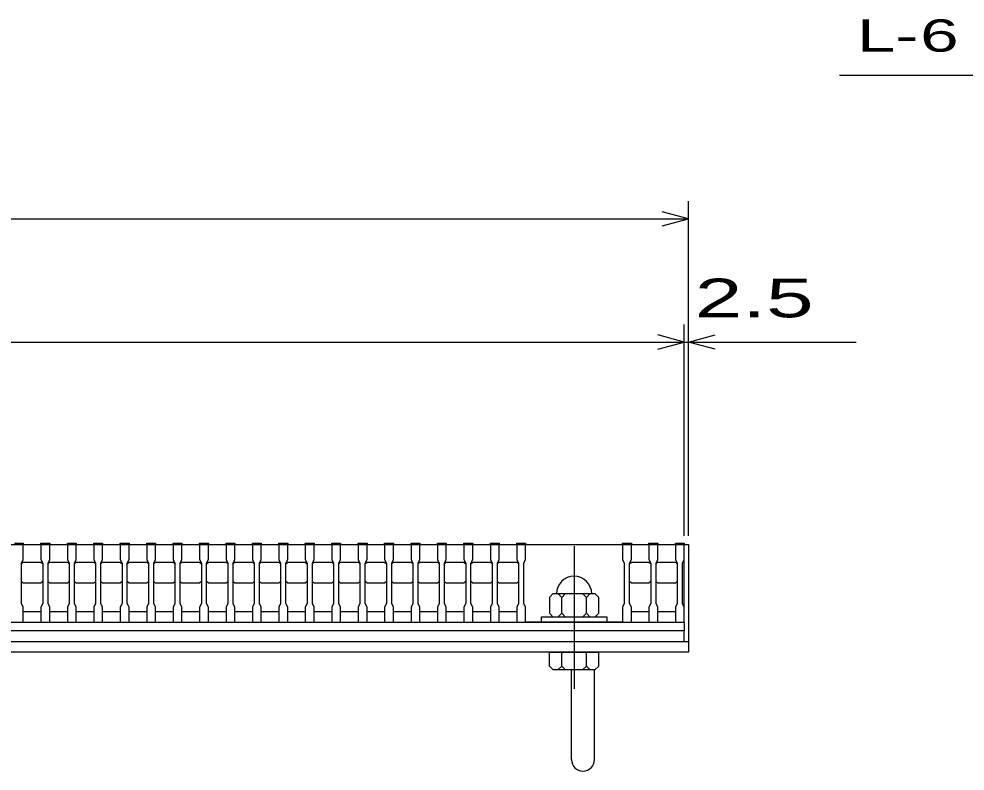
# Model space of a CAD drawing. Units: millimetres, scale not verified. Extents: x -1820 to 1731, y -1282 to 1054.
# Drawn here: x -730 to -194, y -626 to -199 of the extents above; entities that cross this region are included whole.
import ezdxf
from ezdxf.enums import TextEntityAlignment as Align

# ---------------------------------------------------------------- set-up
doc = ezdxf.new("R2010")
doc.units = ezdxf.units.MM
doc.header["$LTSCALE"] = 10
doc.linetypes.add('CHAIN', pattern=[18.5, 12, -1.5, 3.5, -1.5])
for name, color, linetype, lineweight in [('16', 3, 'Continuous', 25), ('19', 6, 'Continuous', 25), ('22', 4, 'Continuous', 25)]:
    doc.layers.add(name, color=color, linetype=linetype, lineweight=lineweight)
doc.styles.add('ベクトル', font='')
doc.styles.get('ベクトル').set_extended_font_data('ベクトル')

msp = doc.modelspace()

# ---------------------------------------------------------------- linework, layer by layer
at = {"layer": '16'}
for p, q in [((-1348, -497.5), (-353, -497.5)), ((-733, -496.8), (-728, -496.8)), ((-728, -497.5), (-733, -497.5)), ((-728, -496.8), (-728, -497.5)), ((-728, -506), (-728, -497.5)), ((-718, -497.5), (-718, -496.8)), ((-718, -496.8), (-713, -496.8)), ((-718, -497.5), (-718, -506)), ((-713, -497.5), (-718, -497.5)), ((-713, -496.8), (-713, -497.5)), ((-713, -506), (-713, -497.5)), ((-703, -497.5), (-703, -496.8)), ((-703, -496.8), (-698, -496.8)), ((-703, -497.5), (-703, -506)), ((-698, -497.5), (-703, -497.5)), ((-698, -496.8), (-698, -497.5)), ((-698, -506), (-698, -497.5)), ((-688, -497.5), (-688, -496.8)), ((-688, -496.8), (-683, -496.8)), ((-688, -497.5), (-688, -506)), ((-683, -497.5), (-688, -497.5)), ((-683, -496.8), (-683, -497.5)), ((-683, -506), (-683, -497.5)), ((-673, -497.5), (-673, -496.8)), ((-673, -496.8), (-668, -496.8)), ((-673, -497.5), (-673, -506)), ((-668, -497.5), (-673, -497.5)), ((-668, -496.8), (-668, -497.5)), ((-668, -506), (-668, -497.5)), ((-658, -497.5), (-658, -496.8)), ((-658, -496.8), (-653, -496.8)), ((-658, -497.5), (-658, -506)), ((-653, -497.5), (-658, -497.5)), ((-653, -496.8), (-653, -497.5)), ((-653, -506), (-653, -497.5)), ((-643, -497.5), (-643, -496.8)), ((-643, -496.8), (-638, -496.8)), ((-643, -497.5), (-643, -506)), ((-638, -497.5), (-643, -497.5)), ((-638, -496.8), (-638, -497.5)), ((-638, -506), (-638, -497.5)), ((-628, -497.5), (-628, -496.8)), ((-628, -496.8), (-623, -496.8)), ((-628, -497.5), (-628, -506)), ((-623, -497.5), (-628, -497.5)), ((-623, -496.8), (-623, -497.5)), ((-623, -506), (-623, -497.5)), ((-613, -497.5), (-613, -496.8)), ((-613, -496.8), (-608, -496.8)), ((-613, -497.5), (-613, -506)), ((-608, -497.5), (-613, -497.5)), ((-608, -496.8), (-608, -497.5)), ((-608, -506), (-608, -497.5)), ((-598, -497.5), (-598, -496.8)), ((-598, -496.8), (-593, -496.8)), ((-598, -497.5), (-598, -506)), ((-593, -497.5), (-598, -497.5)), ((-593, -496.8), (-593, -497.5)), ((-593, -506), (-593, -497.5)), ((-583, -497.5), (-583, -496.8)), ((-583, -496.8), (-578, -496.8)), ((-583, -497.5), (-583, -506)), ((-578, -497.5), (-583, -497.5)), ((-578, -496.8), (-578, -497.5)), ((-578, -506), (-578, -497.5)), ((-568, -497.5), (-568, -496.8)), ((-568, -496.8), (-563, -496.8)), ((-568, -497.5), (-568, -506)), ((-563, -497.5), (-568, -497.5)), ((-563, -496.8), (-563, -497.5)), ((-563, -506), (-563, -497.5)), ((-553, -497.5), (-553, -496.8)), ((-553, -496.8), (-548, -496.8)), ((-553, -497.5), (-553, -506)), ((-548, -497.5), (-553, -497.5)), ((-548, -496.8), (-548, -497.5)), ((-548, -506), (-548, -497.5)), ((-538, -497.5), (-538, -496.8)), ((-538, -496.8), (-533, -496.8)), ((-538, -497.5), (-538, -506)), ((-533, -497.5), (-538, -497.5)), ((-533, -496.8), (-533, -497.5)), ((-533, -506), (-533, -497.5)), ((-523, -497.5), (-523, -496.8)), ((-523, -496.8), (-518, -496.8)), ((-523, -497.5), (-523, -506)), ((-518, -497.5), (-523, -497.5)), ((-518, -496.8), (-518, -497.5)), ((-518, -506), (-518, -497.5)), ((-508, -497.5), (-508, -496.8)), ((-508, -496.8), (-503, -496.8)), ((-508, -497.5), (-508, -506)), ((-503, -497.5), (-508, -497.5)), ((-503, -496.8), (-503, -497.5)), ((-503, -506), (-503, -497.5)), ((-493, -497.5), (-493, -496.8)), ((-493, -496.8), (-488, -496.8)), ((-493, -497.5), (-493, -506)), ((-488, -497.5), (-493, -497.5)), ((-488, -496.8), (-488, -497.5)), ((-488, -506), (-488, -497.5)), ((-478, -497.5), (-478, -496.8)), ((-478, -496.8), (-473, -496.8)), ((-478, -497.5), (-478, -506)), ((-473, -497.5), (-478, -497.5)), ((-473, -496.8), (-473, -497.5)), ((-473, -506), (-473, -497.5)), ((-463, -497.5), (-463, -496.8)), ((-463, -496.8), (-458, -496.8)), ((-463, -497.5), (-463, -506)), ((-458, -497.5), (-463, -497.5)), ((-458, -496.8), (-458, -497.5)), ((-458, -506), (-458, -497.5)), ((-448, -497.5), (-448, -496.8)), ((-448, -496.8), (-443, -496.8)), ((-448, -497.5), (-448, -506)), ((-443, -497.5), (-448, -497.5)), ((-443, -496.8), (-443, -497.5)), ((-443, -506), (-443, -497.5)), ((-443, -497.5), (-388, -497.5)), ((-388, -497.5), (-388, -496.8)), ((-388, -496.8), (-383, -496.8)), ((-388, -497.5), (-388, -506)), ((-383, -497.5), (-388, -497.5)), ((-383, -496.8), (-383, -497.5)), ((-383, -506), (-383, -497.5)), ((-373, -497.5), (-373, -496.8)), ((-373, -496.8), (-368, -496.8)), ((-373, -497.5), (-373, -506)), ((-368, -497.5), (-373, -497.5)), ((-368, -496.8), (-368, -497.5)), ((-368, -506), (-368, -497.5)), ((-358, -497.5), (-358, -496.8)), ((-358, -496.8), (-353, -496.8)), ((-358, -497.5), (-358, -506)), ((-353, -497.5), (-358, -497.5)), ((-353, -496.8), (-353, -497.5)), ((-353, -506), (-353, -497.5)), ((-353, -535.5), (-353, -497.5)), ((-729, -508), (-728, -506)), ((-729, -508.5), (-728, -507.5)), ((-729, -531), (-729, -508)), ((-728, -507.5), (-718, -507.5)), ((-718, -506), (-717, -508)), ((-718, -507.5), (-717, -508.5)), ((-717, -508), (-717, -531)), ((-714, -508), (-713, -506)), ((-714, -508.5), (-713, -507.5)), ((-714, -531), (-714, -508)), ((-713, -507.5), (-703, -507.5)), ((-703, -506), (-702, -508)), ((-703, -507.5), (-702, -508.5)), ((-702, -508), (-702, -531)), ((-699, -508), (-698, -506)), ((-699, -508.5), (-698, -507.5)), ((-699, -531), (-699, -508)), ((-698, -507.5), (-688, -507.5)), ((-688, -506), (-687, -508)), ((-688, -507.5), (-687, -508.5)), ((-687, -508), (-687, -531)), ((-684, -508), (-683, -506)), ((-684, -508.5), (-683, -507.5)), ((-684, -531), (-684, -508)), ((-683, -507.5), (-673, -507.5)), ((-673, -506), (-672, -508)), ((-673, -507.5), (-672, -508.5)), ((-672, -508), (-672, -531)), ((-669, -508), (-668, -506)), ((-669, -508.5), (-668, -507.5)), ((-669, -531), (-669, -508)), ((-668, -507.5), (-658, -507.5)), ((-658, -506), (-657, -508)), ((-658, -507.5), (-657, -508.5)), ((-657, -508), (-657, -531)), ((-654, -508), (-653, -506)), ((-654, -508.5), (-653, -507.5)), ((-654, -531), (-654, -508)), ((-653, -507.5), (-643, -507.5)), ((-643, -506), (-642, -508)), ((-643, -507.5), (-642, -508.5)), ((-642, -508), (-642, -531)), ((-639, -508), (-638, -506)), ((-639, -508.5), (-638, -507.5)), ((-639, -531), (-639, -508)), ((-638, -507.5), (-628, -507.5)), ((-628, -506), (-627, -508)), ((-628, -507.5), (-627, -508.5)), ((-627, -508), (-627, -531)), ((-624, -508), (-623, -506)), ((-624, -508.5), (-623, -507.5)), ((-624, -531), (-624, -508)), ((-623, -507.5), (-613, -507.5)), ((-613, -506), (-612, -508)), ((-613, -507.5), (-612, -508.5)), ((-612, -508), (-612, -531)), ((-609, -508), (-608, -506)), ((-609, -508.5), (-608, -507.5)), ((-609, -531), (-609, -508)), ((-608, -507.5), (-598, -507.5)), ((-598, -506), (-597, -508)), ((-598, -507.5), (-597, -508.5)), ((-597, -508), (-597, -531)), ((-594, -508), (-593, -506)), ((-594, -508.5), (-593, -507.5)), ((-594, -531), (-594, -508)), ((-593, -507.5), (-583, -507.5)), ((-583, -506), (-582, -508)), ((-583, -507.5), (-582, -508.5)), ((-582, -508), (-582, -531)), ((-579, -508), (-578, -506)), ((-579, -508.5), (-578, -507.5)), ((-579, -531), (-579, -508)), ((-578, -507.5), (-568, -507.5)), ((-568, -506), (-567, -508)), ((-568, -507.5), (-567, -508.5)), ((-567, -508), (-567, -531)), ((-564, -508), (-563, -506)), ((-564, -508.5), (-563, -507.5)), ((-564, -531), (-564, -508)), ((-563, -507.5), (-553, -507.5)), ((-553, -506), (-552, -508)), ((-553, -507.5), (-552, -508.5)), ((-552, -508), (-552, -531)), ((-549, -508), (-548, -506)), ((-549, -508.5), (-548, -507.5)), ((-549, -531), (-549, -508)), ((-548, -507.5), (-538, -507.5)), ((-538, -506), (-537, -508)), ((-538, -507.5), (-537, -508.5)), ((-537, -508), (-537, -531)), ((-534, -508), (-533, -506)), ((-534, -508.5), (-533, -507.5)), ((-534, -531), (-534, -508)), ((-533, -507.5), (-523, -507.5)), ((-523, -506), (-522, -508)), ((-523, -507.5), (-522, -508.5)), ((-522, -508), (-522, -531)), ((-519, -508), (-518, -506)), ((-519, -508.5), (-518, -507.5)), ((-519, -531), (-519, -508)), ((-518, -507.5), (-508, -507.5)), ((-508, -506), (-507, -508)), ((-508, -507.5), (-507, -508.5)), ((-507, -508), (-507, -531)), ((-504, -508), (-503, -506)), ((-504, -508.5), (-503, -507.5)), ((-504, -531), (-504, -508)), ((-503, -507.5), (-493, -507.5)), ((-493, -506), (-492, -508)), ((-493, -507.5), (-492, -508.5)), ((-492, -508), (-492, -531)), ((-489, -508), (-488, -506)), ((-489, -508.5), (-488, -507.5)), ((-489, -531), (-489, -508)), ((-488, -507.5), (-478, -507.5)), ((-478, -506), (-477, -508)), ((-478, -507.5), (-477, -508.5)), ((-477, -508), (-477, -531)), ((-474, -508), (-473, -506)), ((-474, -508.5), (-473, -507.5)), ((-474, -531), (-474, -508)), ((-473, -507.5), (-463, -507.5)), ((-463, -506), (-462, -508)), ((-463, -507.5), (-462, -508.5)), ((-462, -508), (-462, -531)), ((-459, -508), (-458, -506)), ((-459, -508.5), (-458, -507.5)), ((-459, -531), (-459, -508)), ((-458, -507.5), (-448, -507.5)), ((-448, -506), (-447, -508)), ((-448, -507.5), (-447, -508.5)), ((-447, -508), (-447, -531)), ((-444, -508), (-443, -506)), ((-444, -531), (-444, -508)), ((-388, -506), (-387, -508)), ((-387, -508), (-387, -531)), ((-384, -508), (-383, -506)), ((-384, -508.5), (-383, -507.5)), ((-384, -531), (-384, -508)), ((-383, -507.5), (-373, -507.5)), ((-373, -506), (-372, -508)), ((-373, -507.5), (-372, -508.5)), ((-372, -508), (-372, -531)), ((-369, -508), (-368, -506)), ((-369, -508.5), (-368, -507.5)), ((-369, -531), (-369, -508)), ((-368, -507.5), (-358, -507.5)), ((-358, -506), (-357, -508)), ((-358, -507.5), (-357, -508.5)), ((-357, -508), (-357, -531)), ((-354, -508), (-353, -506)), ((-354, -531), (-354, -508)), ((-728, -519.5), (-729, -518.5)), ((-718, -519.5), (-728, -519.5)), ((-717, -518.5), (-718, -519.5)), ((-713, -519.5), (-714, -518.5)), ((-703, -519.5), (-713, -519.5)), ((-702, -518.5), (-703, -519.5)), ((-698, -519.5), (-699, -518.5)), ((-688, -519.5), (-698, -519.5)), ((-687, -518.5), (-688, -519.5)), ((-683, -519.5), (-684, -518.5)), ((-673, -519.5), (-683, -519.5)), ((-672, -518.5), (-673, -519.5)), ((-668, -519.5), (-669, -518.5)), ((-658, -519.5), (-668, -519.5)), ((-657, -518.5), (-658, -519.5)), ((-653, -519.5), (-654, -518.5)), ((-643, -519.5), (-653, -519.5)), ((-642, -518.5), (-643, -519.5)), ((-638, -519.5), (-639, -518.5)), ((-628, -519.5), (-638, -519.5)), ((-627, -518.5), (-628, -519.5)), ((-623, -519.5), (-624, -518.5)), ((-613, -519.5), (-623, -519.5)), ((-612, -518.5), (-613, -519.5)), ((-608, -519.5), (-609, -518.5)), ((-598, -519.5), (-608, -519.5)), ((-597, -518.5), (-598, -519.5)), ((-593, -519.5), (-594, -518.5)), ((-583, -519.5), (-593, -519.5)), ((-582, -518.5), (-583, -519.5)), ((-578, -519.5), (-579, -518.5)), ((-568, -519.5), (-578, -519.5)), ((-567, -518.5), (-568, -519.5)), ((-563, -519.5), (-564, -518.5)), ((-553, -519.5), (-563, -519.5)), ((-552, -518.5), (-553, -519.5)), ((-548, -519.5), (-549, -518.5)), ((-538, -519.5), (-548, -519.5)), ((-537, -518.5), (-538, -519.5)), ((-533, -519.5), (-534, -518.5)), ((-523, -519.5), (-533, -519.5)), ((-522, -518.5), (-523, -519.5)), ((-518, -519.5), (-519, -518.5)), ((-508, -519.5), (-518, -519.5)), ((-507, -518.5), (-508, -519.5)), ((-503, -519.5), (-504, -518.5)), ((-493, -519.5), (-503, -519.5)), ((-492, -518.5), (-493, -519.5)), ((-488, -519.5), (-489, -518.5)), ((-478, -519.5), (-488, -519.5)), ((-477, -518.5), (-478, -519.5)), ((-473, -519.5), (-474, -518.5)), ((-463, -519.5), (-473, -519.5)), ((-462, -518.5), (-463, -519.5)), ((-458, -519.5), (-459, -518.5)), ((-448, -519.5), (-458, -519.5)), ((-447, -518.5), (-448, -519.5)), ((-383, -519.5), (-384, -518.5)), ((-373, -519.5), (-383, -519.5)), ((-372, -518.5), (-373, -519.5)), ((-368, -519.5), (-369, -518.5)), ((-358, -519.5), (-368, -519.5)), ((-357, -518.5), (-358, -519.5)), ((-427.5, -525.5), (-429.5, -527.5)), ((-403.5, -525.5), (-427.5, -525.5)), ((-422.5, -527.5), (-424.5, -525.5)), ((-420.5, -525.5), (-422.5, -527.5)), ((-408.5, -527.5), (-410.5, -525.5)), ((-406.5, -525.5), (-408.5, -527.5)), ((-401.5, -527.5), (-403.5, -525.5)), ((-728, -533), (-729, -531)), ((-717, -531), (-718, -533)), ((-713, -533), (-714, -531)), ((-702, -531), (-703, -533)), ((-698, -533), (-699, -531)), ((-687, -531), (-688, -533)), ((-683, -533), (-684, -531)), ((-672, -531), (-673, -533)), ((-668, -533), (-669, -531)), ((-657, -531), (-658, -533)), ((-653, -533), (-654, -531)), ((-642, -531), (-643, -533)), ((-638, -533), (-639, -531)), ((-627, -531), (-628, -533)), ((-623, -533), (-624, -531)), ((-612, -531), (-613, -533)), ((-608, -533), (-609, -531)), ((-597, -531), (-598, -533)), ((-593, -533), (-594, -531)), ((-582, -531), (-583, -533)), ((-578, -533), (-579, -531)), ((-567, -531), (-568, -533)), ((-563, -533), (-564, -531)), ((-552, -531), (-553, -533)), ((-548, -533), (-549, -531)), ((-537, -531), (-538, -533)), ((-533, -533), (-534, -531)), ((-522, -531), (-523, -533)), ((-518, -533), (-519, -531)), ((-507, -531), (-508, -533)), ((-503, -533), (-504, -531)), ((-492, -531), (-493, -533)), ((-488, -533), (-489, -531)), ((-477, -531), (-478, -533)), ((-473, -533), (-474, -531)), ((-462, -531), (-463, -533)), ((-458, -533), (-459, -531)), ((-447, -531), (-448, -533)), ((-443, -533), (-444, -531)), ((-429.5, -527.5), (-429.5, -536.5)), ((-422.5, -536.5), (-422.5, -527.5)), ((-408.5, -536.5), (-408.5, -527.5)), ((-401.5, -536.5), (-401.5, -527.5)), ((-387, -531), (-388, -533)), ((-383, -533), (-384, -531)), ((-372, -531), (-373, -533)), ((-368, -533), (-369, -531)), ((-357, -531), (-358, -533)), ((-353, -533), (-354, -531)), ((-728, -541.5), (-728, -533)), ((-728, -535.5), (-718, -535.5)), ((-718, -533), (-718, -541.5)), ((-713, -541.5), (-713, -533)), ((-713, -535.5), (-703, -535.5)), ((-703, -533), (-703, -541.5)), ((-698, -541.5), (-698, -533)), ((-698, -535.5), (-688, -535.5)), ((-688, -533), (-688, -541.5)), ((-683, -541.5), (-683, -533)), ((-683, -535.5), (-673, -535.5)), ((-673, -533), (-673, -541.5)), ((-668, -541.5), (-668, -533)), ((-668, -535.5), (-658, -535.5)), ((-658, -533), (-658, -541.5)), ((-653, -541.5), (-653, -533)), ((-653, -535.5), (-643, -535.5)), ((-643, -533), (-643, -541.5)), ((-638, -541.5), (-638, -533)), ((-638, -535.5), (-628, -535.5)), ((-628, -533), (-628, -541.5)), ((-623, -541.5), (-623, -533)), ((-623, -535.5), (-613, -535.5)), ((-613, -533), (-613, -541.5)), ((-608, -541.5), (-608, -533)), ((-608, -535.5), (-598, -535.5)), ((-598, -533), (-598, -541.5)), ((-593, -541.5), (-593, -533)), ((-593, -535.5), (-583, -535.5)), ((-583, -533), (-583, -541.5)), ((-578, -541.5), (-578, -533)), ((-578, -535.5), (-568, -535.5)), ((-568, -533), (-568, -541.5)), ((-563, -541.5), (-563, -533)), ((-563, -535.5), (-553, -535.5)), ((-553, -533), (-553, -541.5)), ((-548, -541.5), (-548, -533)), ((-548, -535.5), (-538, -535.5)), ((-538, -533), (-538, -541.5)), ((-533, -541.5), (-533, -533)), ((-533, -535.5), (-523, -535.5)), ((-523, -533), (-523, -541.5)), ((-518, -541.5), (-518, -533)), ((-518, -535.5), (-508, -535.5)), ((-508, -533), (-508, -541.5)), ((-503, -541.5), (-503, -533)), ((-503, -535.5), (-493, -535.5)), ((-493, -533), (-493, -541.5)), ((-488, -541.5), (-488, -533)), ((-488, -535.5), (-478, -535.5)), ((-478, -533), (-478, -541.5)), ((-473, -541.5), (-473, -533)), ((-473, -535.5), (-463, -535.5)), ((-463, -533), (-463, -541.5)), ((-458, -541.5), (-458, -533)), ((-458, -535.5), (-448, -535.5)), ((-448, -533), (-448, -541.5)), ((-443, -541.5), (-443, -533)), ((-429.5, -536.5), (-427.5, -538.5)), ((-424.5, -538.5), (-422.5, -536.5)), ((-422.5, -536.5), (-420.5, -538.5)), ((-410.5, -538.5), (-408.5, -536.5)), ((-408.5, -536.5), (-406.5, -538.5)), ((-403.5, -538.5), (-401.5, -536.5)), ((-388, -533), (-388, -541.5)), ((-383, -541.5), (-383, -533)), ((-383, -535.5), (-373, -535.5)), ((-373, -533), (-373, -541.5)), ((-368, -541.5), (-368, -533)), ((-368, -535.5), (-358, -535.5)), ((-358, -533), (-358, -541.5)), ((-353, -541.5), (-353, -533)), ((-1348, -541.5), (-353, -541.5)), ((-733, -541.5), (-728, -541.5)), ((-718, -541.5), (-713, -541.5)), ((-703, -541.5), (-698, -541.5)), ((-688, -541.5), (-683, -541.5)), ((-673, -541.5), (-668, -541.5)), ((-658, -541.5), (-653, -541.5)), ((-643, -541.5), (-638, -541.5)), ((-628, -541.5), (-623, -541.5)), ((-613, -541.5), (-608, -541.5)), ((-598, -541.5), (-593, -541.5)), ((-583, -541.5), (-578, -541.5)), ((-568, -541.5), (-563, -541.5)), ((-553, -541.5), (-548, -541.5)), ((-538, -541.5), (-533, -541.5)), ((-523, -541.5), (-518, -541.5)), ((-508, -541.5), (-503, -541.5)), ((-493, -541.5), (-488, -541.5)), ((-478, -541.5), (-473, -541.5)), ((-463, -541.5), (-458, -541.5)), ((-448, -541.5), (-443, -541.5)), ((-388, -541.5), (-443, -541.5)), ((-434, -541.5), (-434, -538.5)), ((-434, -538.5), (-397, -538.5)), ((-397, -541.5), (-434, -541.5)), ((-397, -538.5), (-397, -541.5)), ((-388, -541.5), (-383, -541.5)), ((-373, -541.5), (-368, -541.5)), ((-358, -541.5), (-353, -541.5)), ((-353, -541.5), (-353, -546.5)), ((-353, -546.5), (-1348, -546.5)), ((-353, -552.5), (-353, -546.5)), ((-1348, -552.5), (-353, -552.5))]:
    msp.add_line(p, q, dxfattribs=at)
at = {"layer": '16', "linetype": 'CHAIN'}
msp.add_line((-415.5, -498.5), (-415.5, -579.5), dxfattribs=at)
at = {"layer": '16'}
msp.add_arc((-415.5, -525.5), 10, 0, 180, dxfattribs=at)
at = {"layer": '19'}
for p, q in [((-353, -497.5), (-350.5, -497.5)), ((-350.5, -497.5), (-350.5, -552.5)), ((-1350.5, -552.5), (-350.5, -552.5)), ((-350.5, -552.5), (-350.5, -558.5)), ((-350.5, -558.5), (-1350.5, -558.5)), ((-429.5, -566.5), (-429.5, -558.5)), ((-429.5, -558.5), (-401.5, -558.5)), ((-422.5, -566.5), (-422.5, -558.5)), ((-408.5, -566.5), (-408.5, -558.5)), ((-401.5, -566.5), (-401.5, -558.5)), ((-429.5, -566.5), (-427.5, -568.5)), ((-427.5, -568.5), (-403.5, -568.5)), ((-422.5, -566.5), (-424.5, -568.5)), ((-420.5, -568.5), (-422.5, -566.5)), ((-417, -619.61), (-417, -568.5)), ((-408.5, -566.5), (-410.5, -568.5)), ((-406.5, -568.5), (-408.5, -566.5)), ((-404, -619.61), (-404, -568.5)), ((-403.5, -568.5), (-401.5, -566.5))]:
    msp.add_line(p, q, dxfattribs=at)
msp.add_arc((-410.5, -619.61), 6.5, 180, 0, dxfattribs=at)
at = {"layer": '22'}
for p, q in [((-265, -231), (-65, -231)), ((-350.5, -492.5), (-350.5, -302.5)), ((-350.5, -312.5), (-365.5, -308.5)), ((-1350.5, -312.5), (-350.5, -312.5)), ((-365.5, -316.5), (-350.5, -312.5)), ((-353, -492.5), (-353, -372.5)), ((-350.5, -492.5), (-350.5, -372.5)), ((-353, -382.5), (-368, -378.5)), ((-350.5, -382.5), (-335.5, -378.5)), ((-1348, -382.5), (-353, -382.5)), ((-368, -386.5), (-353, -382.5)), ((-353, -382.5), (-350.5, -382.5)), ((-335.5, -386.5), (-350.5, -382.5)), ((-350.5, -382.5), (-255.5, -382.5))]:
    msp.add_line(p, q, dxfattribs=at)

# ---------------------------------------------------------------- texts
at = {"layer": '22', "color": 2, "style": 'ベクトル'}
for s, height, width, p in [('L-', 18.33, 1.6, (-255, -208.5)), (' 6 ', 18.33, 1.6, (-230, -208.5)), (' 2.5 ', 21.99, 1.65, (-360.5, -357.5))]:
    msp.add_text(s, height=height, dxfattribs=dict(at, width=width)).set_placement(p, align=Align.MIDDLE_LEFT)

doc.saveas('drawing.dxf')
